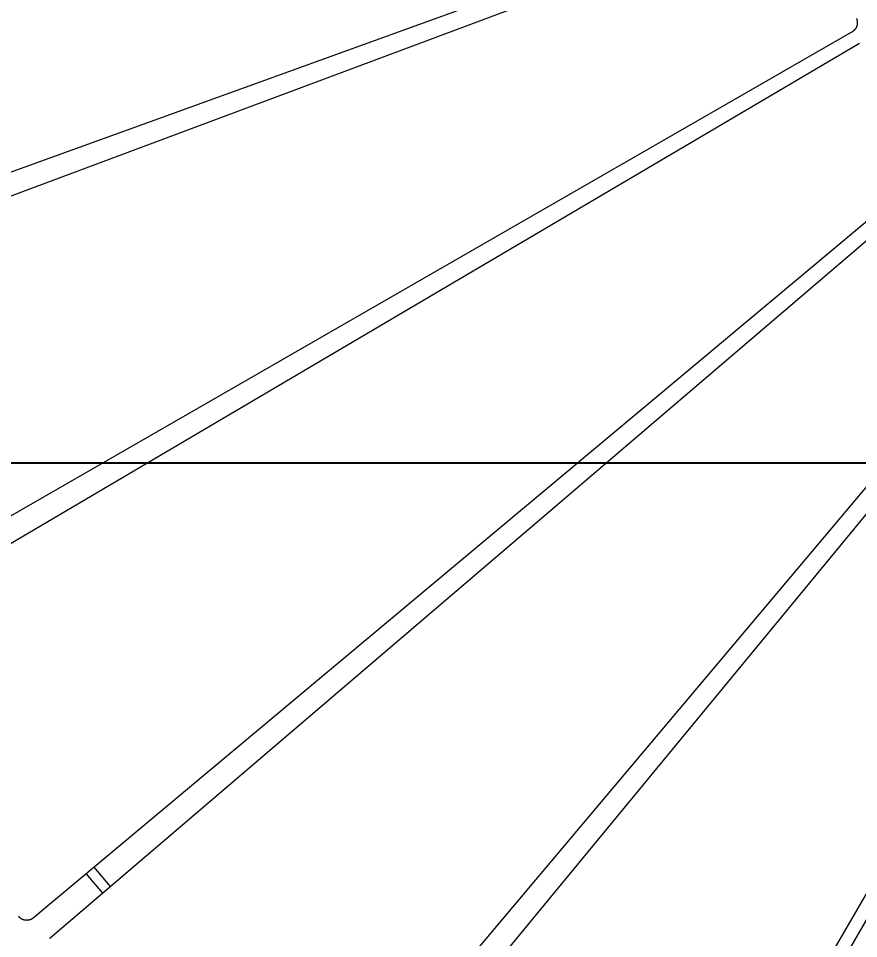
# Model space of a CAD drawing. Header units: millimetres. Extents: x -263 to 4879, y -277 to 2995.
# Drawn here: x 118.8 to 450.2, y 12.4 to 375.4 of the extents above; entities that cross this region are included whole.
import ezdxf

# ---------------------------------------------------------------- set-up
doc = ezdxf.new("R2010")
doc.units = ezdxf.units.MM
doc.layers.add('ZANO_R', color=7, linetype='Continuous', lineweight=0)
doc.layers.add('ZANO_W', color=1, linetype='Continuous', lineweight=0)
doc.styles.add('Arial', font='arial.ttf')
doc.styles.get("Standard").update_dxf_attribs({"font": 'ARIALUNI.TTF'})
doc.dimstyles.new('pl i ang', dxfattribs={"dimtxt": 50, "dimasz": 50, "dimexe": 1.25, "dimexo": 0.625, "dimgap": 10, "dimtad": 1, "dimtoh": 1, "dimtxsty": 'Standard', "dimcen": 2.5, "dimclrd": 1, "dimclre": 1, "dimclrt": 1, "dimadec": 0, "dimazin": 0, "dimtfac": 1, "dimtmove": 0, "dimatfit": 3, "dimfxl": 1, "dimarcsym": 1})

# ---------------------------------------------------------------- blocks, each defined once
blk = doc.blocks.new('*D441')
at = {"layer": 'ZANO_W', "color": 1, "lineweight": -2}
for p, q in [((741.71, 888.75), (-154, 888.75)), ((-144, 239.89), (-144, 848.75)), ((741.71, 199.89), (-154, 199.89))]:
    blk.add_line(p, q, dxfattribs=at)
at = {"layer": 'ZANO_W', "color": 1}
for points in [[(-137.33, 848.75), (-150.67, 848.75), (-144, 888.75)], [(-150.67, 239.89), (-137.33, 239.89), (-144, 199.89)]]:
    blk.add_solid(points, dxfattribs=at)
at = {"layer": 'ZANO_W', "color": 1, "insert": (-174.42, 544.32), "char_height": 40, "attachment_point": 5, "rotation": 90, "style": 'Arial'}
blk.add_mtext('689', dxfattribs=at)
blk = doc.blocks.new('*D442')
at = {"layer": 'ZANO_W', "color": 1, "lineweight": -2}
for p, q in [((747.96, 1365.34), (-216.41, 1365.34)), ((-206.41, 1325.34), (-206.41, -236.41)), ((735.9, -276.41), (-216.41, -276.41))]:
    blk.add_line(p, q, dxfattribs=at)
at = {"layer": 'ZANO_W', "color": 1}
for points in [[(-199.74, 1325.34), (-213.08, 1325.34), (-206.41, 1365.34)], [(-213.08, -236.41), (-199.74, -236.41), (-206.41, -276.41)]]:
    blk.add_solid(points, dxfattribs=at)
at = {"layer": 'ZANO_W', "color": 1, "insert": (-236.83, 544.46), "char_height": 40, "attachment_point": 5, "rotation": 90, "style": 'Arial'}
blk.add_mtext('1642', dxfattribs=at)

msp = doc.modelspace()

# ---------------------------------------------------------------- linework, layer by layer
at = {"layer": 'ZANO_R'}
for p, q in [((-16.61, 266.77), (422.19, 425.69)), ((424.11, 420.49), (-13.03, 257.05)), ((449.47, 375.23), (449.41, 375.35)), ((449.52, 375.1), (449.47, 375.23)), ((449.57, 374.97), (449.52, 375.1)), ((449.61, 374.84), (449.57, 374.97)), ((449.65, 374.7), (449.61, 374.84)), ((449.69, 374.57), (449.65, 374.7)), ((449.72, 374.43), (449.69, 374.57)), ((449.74, 374.3), (449.72, 374.43)), ((449.76, 374.16), (449.74, 374.3)), ((449.78, 374.02), (449.76, 374.16)), ((449.79, 373.89), (449.78, 374.02)), ((449.79, 373.75), (449.79, 373.89)), ((447.79, 370.18), (447.91, 370.25)), ((447.91, 370.25), (448.02, 370.33)), ((448.02, 370.33), (448.14, 370.41)), ((448.14, 370.41), (448.25, 370.49)), ((448.25, 370.49), (448.36, 370.58)), ((448.36, 370.58), (448.46, 370.67)), ((448.46, 370.67), (448.56, 370.76)), ((448.56, 370.76), (448.66, 370.86)), ((448.66, 370.86), (448.76, 370.96)), ((448.76, 370.96), (448.85, 371.06)), ((448.85, 371.06), (448.93, 371.17)), ((448.93, 371.17), (449.02, 371.28)), ((449.02, 371.28), (449.1, 371.39)), ((449.1, 371.39), (449.17, 371.51)), ((449.17, 371.51), (449.25, 371.63)), ((449.25, 371.63), (449.31, 371.75)), ((449.31, 371.75), (449.38, 371.87)), ((449.38, 371.87), (449.44, 372)), ((449.44, 372), (449.49, 372.12)), ((449.49, 372.12), (449.54, 372.25)), ((449.54, 372.25), (449.59, 372.38)), ((449.59, 372.38), (449.63, 372.52)), ((449.63, 372.52), (449.67, 372.65)), ((449.67, 372.65), (449.7, 372.78)), ((449.7, 372.78), (449.73, 372.92)), ((449.73, 372.92), (449.75, 373.06)), ((449.75, 373.06), (449.77, 373.19)), ((449.77, 373.19), (449.78, 373.33)), ((449.78, 373.33), (449.79, 373.47)), ((449.79, 373.61), (449.79, 373.75)), ((449.79, 373.47), (449.79, 373.61)), ((43.25, 137.47), (447.79, 370.18)), ((450.58, 365.39), (48.46, 128.53)), ((124.65, 20.54), (482.63, 319.96)), ((486.21, 315.72), (131.33, 12.63)), ((225.12, -80.49), (525.67, 276.55)), ((529.93, 273), (233.07, -87.11)), ((341.61, -162.53), (575.59, 241.27)), ((552.47, 191.72), (360.32, -141.1)), ((155.14, 32.96), (148.66, 40.62)), ((152.1, 30.36), (145.6, 38.05)), ((118.9, 21.19), (118.82, 21.3)), ((118.98, 21.08), (118.9, 21.19)), ((119.07, 20.98), (118.98, 21.08)), ((119.16, 20.88), (119.07, 20.98)), ((119.26, 20.78), (119.16, 20.88)), ((119.35, 20.68), (119.26, 20.78)), ((119.45, 20.59), (119.35, 20.68)), ((119.56, 20.5), (119.45, 20.59)), ((119.67, 20.42), (119.56, 20.5)), ((119.78, 20.34), (119.67, 20.42)), ((119.89, 20.26), (119.78, 20.34)), ((120.01, 20.19), (119.89, 20.26)), ((120.12, 20.12), (120.01, 20.19)), ((120.24, 20.05), (120.12, 20.12)), ((120.37, 19.99), (120.24, 20.05)), ((120.49, 19.94), (120.37, 19.99)), ((120.62, 19.88), (120.49, 19.94)), ((120.74, 19.84), (120.62, 19.88)), ((120.87, 19.79), (120.74, 19.84)), ((121, 19.75), (120.87, 19.79)), ((121.14, 19.72), (121, 19.75)), ((121.27, 19.69), (121.14, 19.72)), ((121.4, 19.66), (121.27, 19.69)), ((121.54, 19.64), (121.4, 19.66)), ((121.67, 19.63), (121.54, 19.64)), ((121.81, 19.61), (121.67, 19.63)), ((121.95, 19.61), (121.81, 19.61)), ((122.08, 19.6), (121.95, 19.61)), ((122.22, 19.61), (122.08, 19.6)), ((122.36, 19.61), (122.22, 19.61)), ((122.49, 19.63), (122.36, 19.61)), ((122.63, 19.64), (122.49, 19.63)), ((122.76, 19.66), (122.63, 19.64)), ((122.9, 19.69), (122.76, 19.66)), ((123.03, 19.72), (122.9, 19.69)), ((123.16, 19.75), (123.03, 19.72)), ((123.29, 19.79), (123.16, 19.75)), ((123.42, 19.84), (123.29, 19.79)), ((123.55, 19.88), (123.42, 19.84)), ((123.68, 19.94), (123.55, 19.88)), ((123.8, 19.99), (123.68, 19.94)), ((123.92, 20.05), (123.8, 19.99)), ((124.04, 20.12), (123.92, 20.05)), ((124.16, 20.19), (124.04, 20.12)), ((124.28, 20.26), (124.16, 20.19)), ((124.39, 20.34), (124.28, 20.26)), ((124.39, 20.34), (124.48, 20.4)), ((124.48, 20.4), (124.57, 20.47)), ((124.57, 20.47), (124.65, 20.54)), ((131.17, 12.48), (131.09, 12.41)), ((131.25, 12.56), (131.17, 12.48)), ((131.33, 12.63), (131.25, 12.56))]:
    msp.add_line(p, q, dxfattribs=at)

# ---------------------------------------------------------------- dimensions: what is measured, and where the dimension line sits
at = {"layer": 'ZANO_W'}
for base, p1, p2, picture, middle in [((-206.41, -276.41), (757.96, 1365.34), (745.9, -276.41), '*D442', (-236.83, 544.46)), ((-144, 888.75), (751.71, 199.89), (751.71, 888.75), '*D441', (-174.42, 544.32))]:
    dim = msp.add_linear_dim(base=base, p1=p1, p2=p2, angle=90, dimstyle='pl i ang', override={"dimtxt": 40, "dimasz": 40, "dimexe": 10, "dimexo": 10, "dimtoh": 0, "dimdec": 0, "dimtxsty": 'Arial', "dimtdec": 0, "dimtmove": 1}, dxfattribs=at)
    dim.commit()
    dim.dimension.update_dxf_attribs({"geometry": picture, "text_midpoint": middle})

doc.saveas('drawing.dxf')
